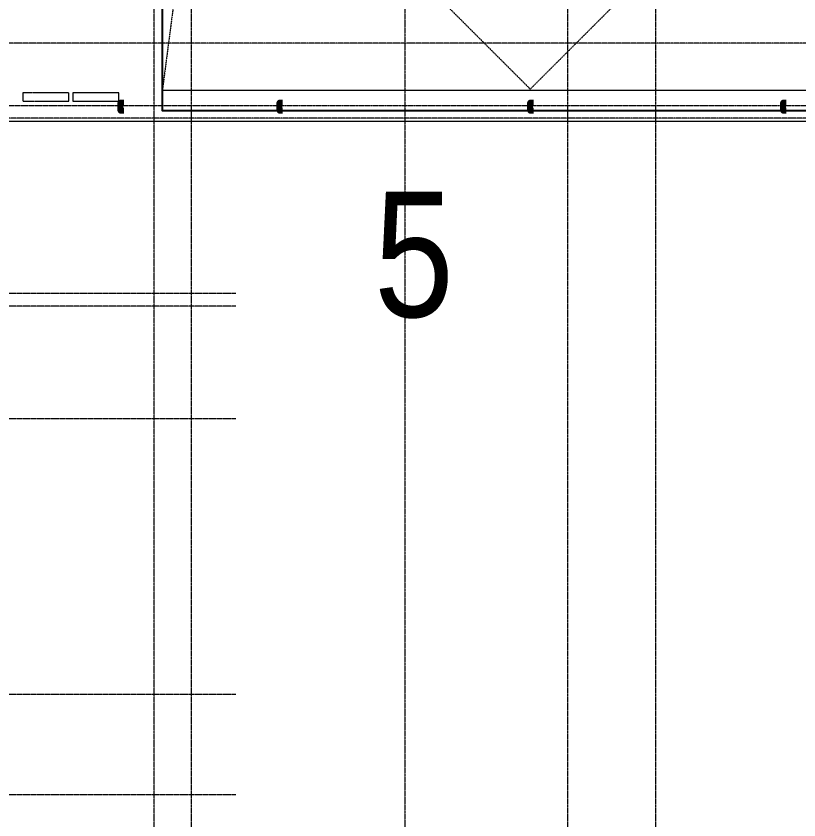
# Model space of a CAD drawing. Header units: millimetres. Extents: x -231292 to 573618, y -153144 to 564035.
# Drawn here: x -197475 to -178748, y 206795 to 226040 of the extents above; entities that cross this region are included whole.
import ezdxf

# ---------------------------------------------------------------- set-up
doc = ezdxf.new("R2010")
doc.units = ezdxf.units.MM
for name, pattern in [('CENTER2', [28.575, 19.05, -3.175, 3.175, -3.175]), ('DASHED', [19.05, 12.7, -6.35]), ('HIDDEN', [9.525, 6.35, -3.175]), ('HIDDEN2', [4.7625, 3.175, -1.5875])]:
    doc.linetypes.add(name, pattern=pattern)
doc.layers.get('0').update_dxf_attribs({"color": 250})
doc.layers.add('АР_Делит', color=250, linetype='Continuous', lineweight=0, plot=False)
for name, color, linetype, lineweight in [('АР_Отопительные приборы', 250, 'HIDDEN2', 0), ('АР_Стены ЖБ', 250, 'Continuous', 35), ('АР_Тонкая', 250, 'Continuous', 5), ('КМ_Фахверки', 250, 'Continuous', 80), ('РД_Оси_100', 250, 'Continuous', 0)]:
    doc.layers.add(name, color=color, linetype=linetype, lineweight=lineweight)
doc.styles.add('style1', font='ARIALN.TTF')

# ---------------------------------------------------------------- blocks, each defined once
blk = doc.blocks.new('СОШ_2200_АР_ОСИ_М100_28.05.24')
at = {"layer": 'АР_Делит', "color": 5, "linetype": 'DASHED'}
blk.add_lwpolyline([(45245, 26755), (45245, 68320), (20455, 68320), (20455, 26755)], dxfattribs=at)
at = {"layer": 'РД_Оси_100', "linetype": 'CENTER2'}
for p, q in [((27600, -6155), (27600, 139938.679)), ((37500, -6155), (37500, 139938.679)), ((39600, -6155), (39600, 139938.679)), ((29555, 61200), (-5954.958, 61200)), ((29555, 54600), (-5954.958, 54600)), ((29555, 52200), (-5954.958, 52200))]:
    blk.add_line(p, q, dxfattribs=at)
for points in [[(28500, -6155), (28500, 139938.679)], [(33600, 139938.679), (33600, -6155)], [(119910, 70200), (-5954.958, 70200)], [(95715.503, 68700), (-5454.958, 68700), (-5954.958, 68850)], [(78274.959, 68400), (-5454.958, 68400), (-5954.958, 68250)], [(29555, 64200), (-5454.958, 64200), (-5954.958, 64350)], [(29555, 63900), (-5454.958, 63900), (-5954.958, 63750)]]:
    blk.add_lwpolyline(points, dxfattribs=at)
blk = doc.blocks.new('Ф_пеноблок 200')
at = {"layer": 'КМ_Фахверки'}
blk.add_lwpolyline([(0, -75), (0, 0), (200, 0), (200, -75)], dxfattribs=at)
blk = doc.blocks.new('Bottom_R_1100')
at = {"layer": 'АР_Отопительные приборы'}
blk.add_lwpolyline([(-550, -100), (550, -100), (550, 100), (-550, 100)], close=True, dxfattribs=at)

msp = doc.modelspace()

# ---------------------------------------------------------------- linework, layer by layer
msp.add_lwpolyline([(-193974.956, 242395.168), (-176274.956, 242395.168), (-176274.956, 223770.168), (-193974.956, 223770.168)], close=True)
at = {"layer": 'АР_Стены ЖБ', "linetype": 'HIDDEN', "lineweight": 0}
msp.add_lwpolyline([(-176284.955, 238145.168), (-192373.279, 236573.331), (-193974.956, 224270.168)], dxfattribs=at)
at = {"layer": 'АР_Тонкая', "linetype": 'DASHED', "lineweight": 0}
for p, q in [((-192239.943, 231356.776), (-185174.943, 224291.776)), ((-178109.943, 231356.776), (-185174.943, 224291.776)), ((-193974.956, 224270.168), (-176374.956, 224270.168))]:
    msp.add_line(p, q, dxfattribs=at)

# ---------------------------------------------------------------- block references
at = {"layer": 'АР_Отопительные приборы'}
for p in [(-196763.195, 224100.172), (-195565.855, 224100.172)]:
    msp.add_blockref('Bottom_R_1100', p, dxfattribs=at)
at = {"layer": 'КМ_Фахверки', "rotation": 90}
for p in [(-194974.956, 223770.171), (-191174.956, 223770.168), (-185174.956, 223770.168), (-179124.954, 223770.168)]:
    msp.add_blockref('Ф_пеноблок 200', p, dxfattribs=at)
at = {"layer": 'РД_Оси_100'}
msp.add_blockref('СОШ_2200_АР_ОСИ_М100_28.05.24', (-221774.956, 155195.168), dxfattribs=at)

# ---------------------------------------------------------------- texts
at = {"layer": 'АР_Делит', "insert": (-187957.456, 220316.325), "char_height": 3000, "width": 19035, "attachment_point": 5, "style": 'style1'}
msp.add_mtext('5', dxfattribs=at)

doc.saveas('drawing.dxf')
